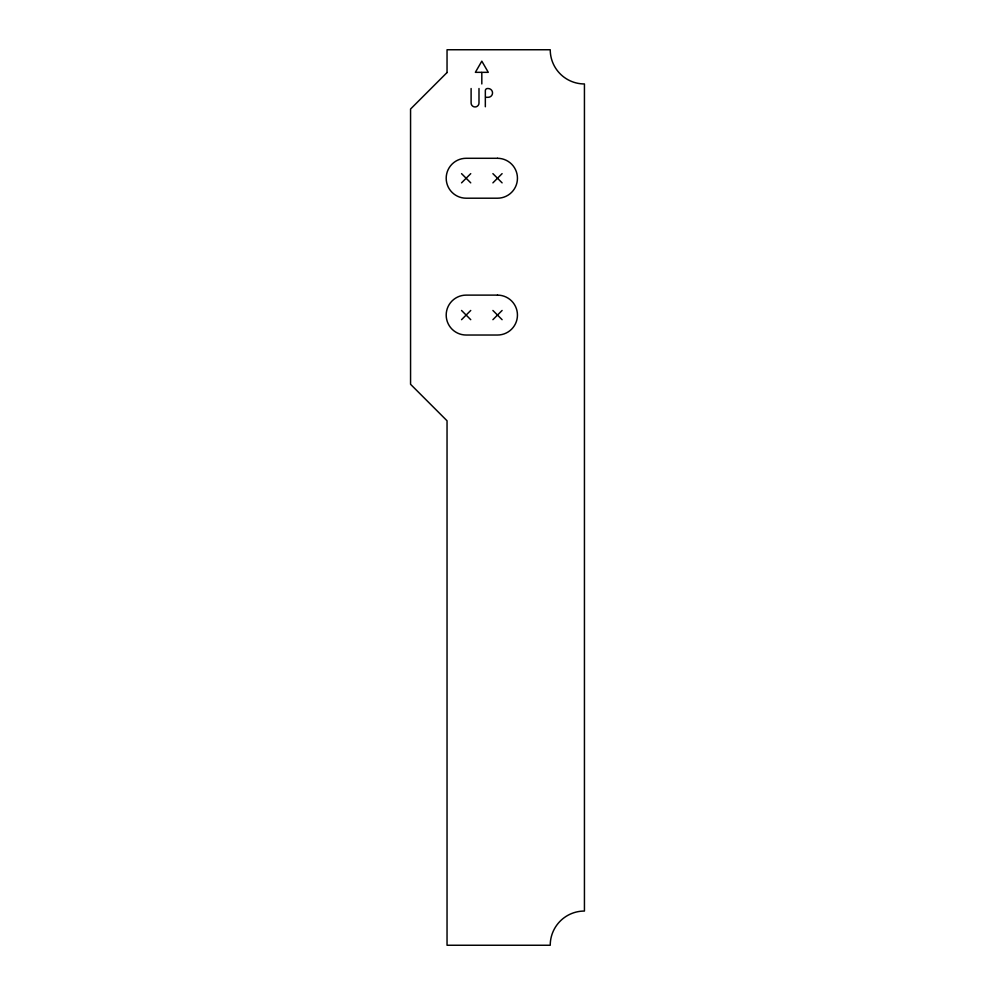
<?xml version="1.0" encoding="UTF-8"?>
<svg xmlns="http://www.w3.org/2000/svg" width="995" height="995" viewBox="0 0 995 995"><rect width="100%" height="100%" fill="white"/><g stroke="black" fill="none" stroke-linecap="round" stroke-linejoin="round"><path stroke-width="1.49" d="M461.543 182.856L470.747 173.64M492.898 182.856L502.102 173.64M461.543 319.681L470.747 310.465M492.898 319.681L502.102 310.465M481.369 72.336L475.361 72.336L481.816 61.155L488.284 72.336L481.816 72.336L481.816 83.953M485.784 97.311L488.135 97.311A4.39 4.39 0 0 0 492.537 92.908A4.39 4.39 0 0 0 488.135 88.518L487.475 88.518A2.139 2.139 0 0 0 485.336 90.657L485.336 106.763M492.898 173.64L502.102 182.856M461.543 173.64L470.747 182.856M492.898 310.465L502.102 319.681M461.543 310.465L470.747 319.681M478.993 88.518L478.993 103.007A3.943 3.943 0 0 1 475.05 106.962A3.943 3.943 0 0 1 471.108 103.007L471.108 88.518M447.041 72.535L410.562 109.027L410.562 384.294L447.041 420.773L447.041 945.25L550.235 945.25A34.203 34.203 0 0 1 584.438 911.047L584.438 83.953A34.203 34.203 0 0 1 550.235 49.75L447.041 49.75L447.041 72.535M497.5 158.292L466.145 158.292A19.95 19.95 0 0 0 446.195 178.254A19.95 19.95 0 0 0 466.145 198.204L497.5 198.204A19.95 19.95 0 0 0 517.45 178.254A19.95 19.95 0 0 0 497.5 158.292M497.5 295.117L466.145 295.117A19.95 19.95 0 0 0 446.195 315.067A19.95 19.95 0 0 0 466.145 335.029L497.5 335.029A19.95 19.95 0 0 0 517.45 315.067A19.95 19.95 0 0 0 497.5 295.117"/></g></svg>
